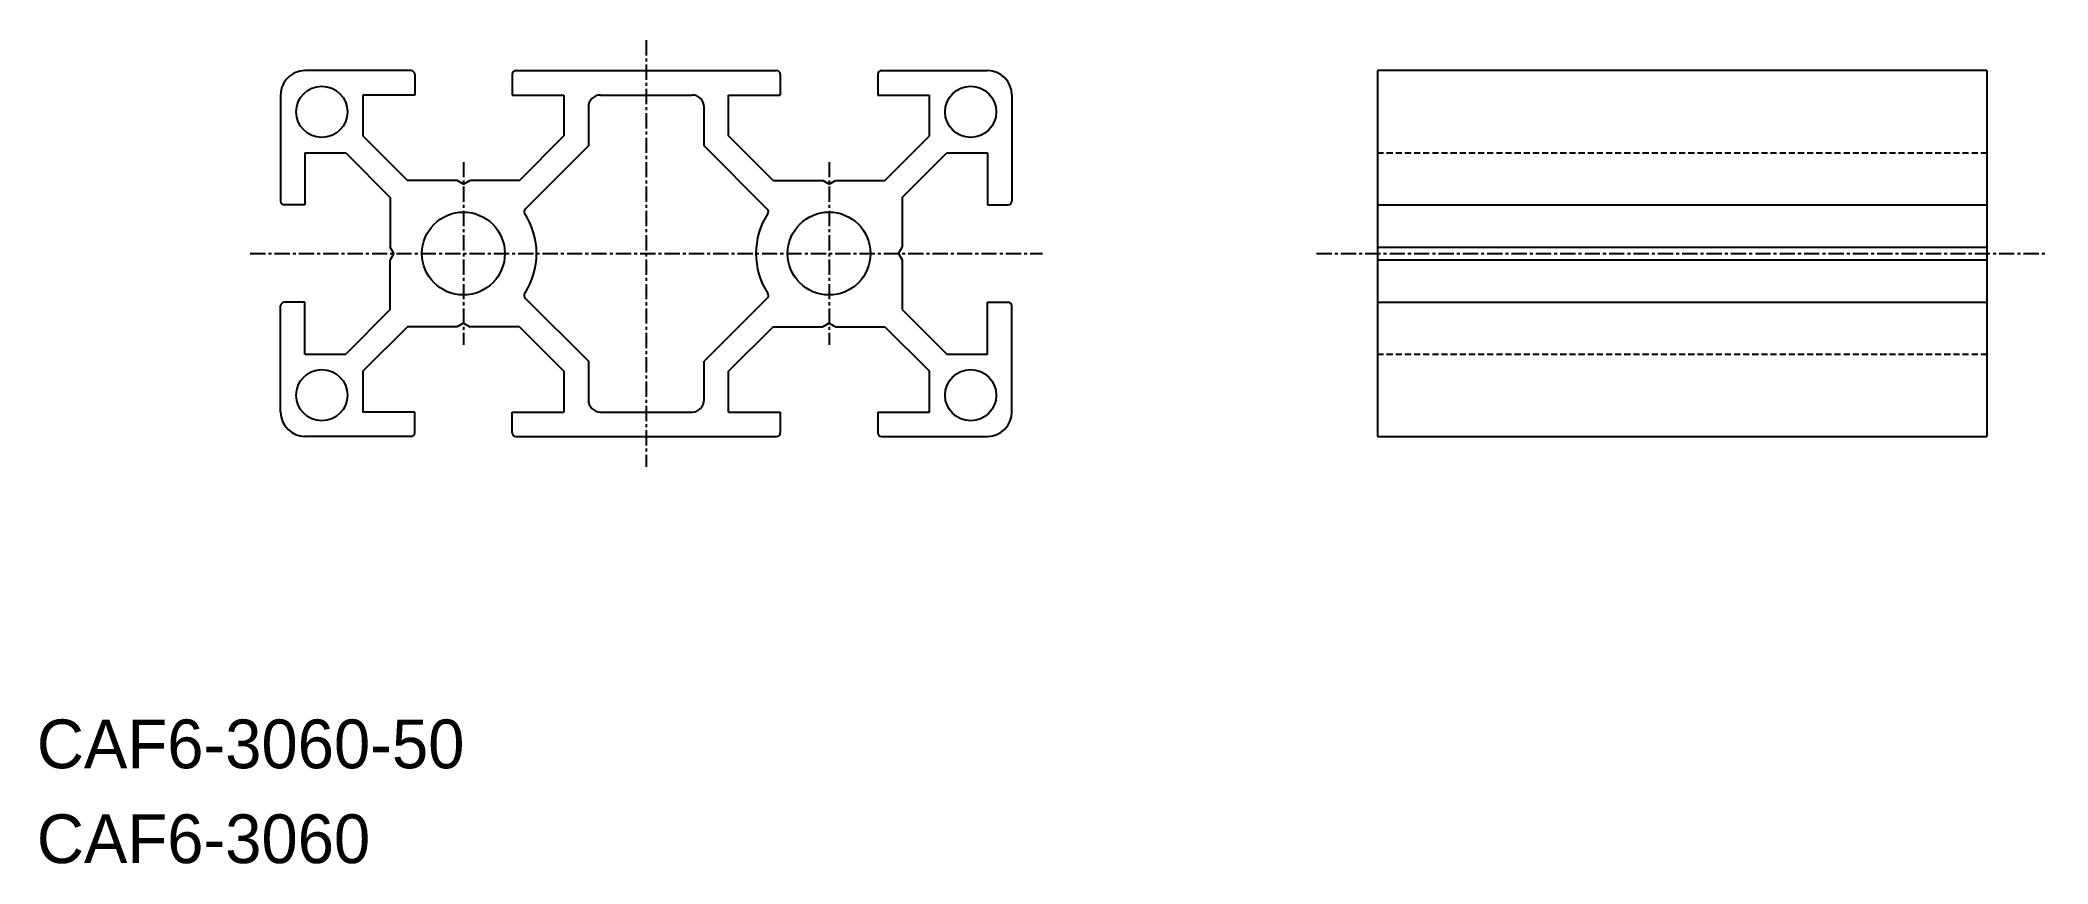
# Model space of a CAD drawing. Extents: x 0 to 165, y 0 to 67.
import ezdxf

# ---------------------------------------------------------------- set-up
doc = ezdxf.new("R2010")
doc.units = 0
doc.linetypes.add('CENTER', pattern=[2, 1.25, -0.25, 0.25, -0.25])
doc.linetypes.add('DASHED', pattern=[0.75, 0.5, -0.25])
doc.layers.get('0').update_dxf_attribs({"linetype": 'CONTINUOUS'})
doc.layers.add('CENTER', color=1, linetype='CENTER')

msp = doc.modelspace()

# ---------------------------------------------------------------- linework, layer by layer
at = {"color": 7, "linetype": 'CONTINUOUS'}
for p, q in [((30.7, 65), (22, 65)), ((31, 64.7), (31, 63)), ((39, 64.7), (39, 63)), ((39.3, 65), (60.7, 65)), ((61, 64.7), (61, 63)), ((69, 64.7), (69, 63)), ((69.3, 65), (78, 65)), ((110, 65), (110, 35)), ((160, 65), (110, 65)), ((160, 65), (160, 35)), ((20, 63), (20, 54.3)), ((31, 63), (26.75, 63)), ((26.75, 63), (26.75, 59.66)), ((39, 63), (43.25, 63)), ((43.25, 63), (43.25, 59.66)), ((46.25, 63), (53.75, 63)), ((56.75, 63), (61, 63)), ((56.75, 59.66), (56.75, 63)), ((69, 63), (73.25, 63)), ((73.25, 59.66), (73.25, 63)), ((80, 63), (80, 54.3)), ((45.25, 62), (45.25, 58.84)), ((54.75, 58.84), (54.75, 62)), ((26.75, 59.66), (30.41, 56)), ((39.59, 56), (43.25, 59.66)), ((60.41, 56), (56.75, 59.66)), ((69.59, 56), (73.25, 59.66)), ((22, 58.25), (22, 54)), ((22, 58.25), (25.34, 58.25)), ((25.34, 58.25), (29, 54.59)), ((45.25, 58.84), (40.07, 53.65)), ((59.93, 53.65), (54.75, 58.84)), ((71, 54.59), (74.66, 58.25)), ((74.66, 58.25), (78, 58.25)), ((78, 58.25), (78, 54)), ((29, 54.59), (29, 50.52)), ((34.48, 56), (30.41, 56)), ((35, 55.7), (34.48, 56)), ((35, 55.7), (35.52, 56)), ((39.59, 56), (35.52, 56)), ((60.41, 56), (64.48, 56)), ((65, 55.7), (64.48, 56)), ((65, 55.7), (65.52, 56)), ((65.52, 56), (69.59, 56)), ((71, 54.59), (71, 50.52)), ((22, 54), (20.3, 54)), ((78, 54), (79.7, 54)), ((110, 54), (160, 54)), ((29.3, 50), (29, 50.52)), ((29.3, 50), (29, 49.48)), ((29, 45.41), (29, 49.48)), ((70.7, 50), (71, 50.52)), ((70.7, 50), (71, 49.48)), ((71, 49.48), (71, 45.41)), ((110, 50.52), (160, 50.52)), ((110, 49.48), (160, 49.48)), ((40.07, 46.35), (45.25, 41.16)), ((59.93, 46.35), (54.75, 41.16)), ((20, 37), (20, 45.7)), ((22, 46), (20.3, 46)), ((22, 41.75), (22, 46)), ((29, 45.41), (25.34, 41.75)), ((71, 45.41), (74.66, 41.75)), ((78, 41.75), (78, 46)), ((78, 46), (79.7, 46)), ((80, 37), (80, 45.7)), ((110, 46), (160, 46)), ((30.41, 44), (26.75, 40.34)), ((34.48, 44), (30.41, 44)), ((35, 44.3), (34.48, 44)), ((35, 44.3), (35.52, 44)), ((39.59, 44), (35.52, 44)), ((39.59, 44), (43.25, 40.34)), ((60.41, 44), (56.75, 40.34)), ((60.41, 44), (64.48, 44)), ((65, 44.3), (64.48, 44)), ((65, 44.3), (65.52, 44)), ((65.52, 44), (69.59, 44)), ((69.59, 44), (73.25, 40.34)), ((22, 41.75), (25.34, 41.75)), ((74.66, 41.75), (78, 41.75)), ((26.75, 40.34), (26.75, 37)), ((43.25, 40.34), (43.25, 37)), ((45.25, 41.16), (45.25, 38)), ((54.75, 38), (54.75, 41.16)), ((56.75, 37), (56.75, 40.34)), ((73.25, 37), (73.25, 40.34)), ((31, 37), (26.75, 37)), ((31, 35.3), (31, 37)), ((39, 35.3), (39, 37)), ((39, 37), (43.25, 37)), ((46.25, 37), (53.75, 37)), ((56.75, 37), (61, 37)), ((61, 37), (61, 35.3)), ((69, 37), (73.25, 37)), ((69, 37), (69, 35.3)), ((30.7, 35), (22, 35)), ((39.3, 35), (60.7, 35)), ((69.3, 35), (78, 35)), ((110, 35), (160, 35))]:
    msp.add_line(p, q, dxfattribs=at)
at = {"color": 3, "linetype": 'DASHED'}
for p, q in [((110, 58.25), (160, 58.25)), ((110, 41.75), (160, 41.75))]:
    msp.add_line(p, q, dxfattribs=at)
at = {"color": 7, "linetype": 'CONTINUOUS'}
for centre, radius in [((23.38, 61.62), 2.1), ((76.62, 61.62), 2.1), ((35, 50), 3.4), ((65, 50), 3.4), ((23.38, 38.38), 2.1), ((23.38, 38.38), 2.1), ((76.62, 38.38), 2.1)]:
    msp.add_circle(centre, radius, dxfattribs=at)
for centre, radius, start, end in [((22, 63), 2, 89.9999, 179.9999), ((30.7, 64.7), 0.3, 0, 90), ((39.3, 64.7), 0.3, 90, 180), ((60.7, 64.7), 0.3, 0, 90), ((69.3, 64.7), 0.3, 90, 180), ((78, 63), 2, 0.0001, 90.0001), ((46.25, 62), 1, 90, 180), ((53.75, 62), 1, 0, 90), ((20.3, 54.3), 0.3, 180, 270), ((40.28, 53.44), 0.3, 135, 213.0915), ((35, 50), 6, 326.9085, 33.0915), ((65, 50), 6, 146.9085, 213.0915), ((59.72, 53.44), 0.3, 326.9085, 45), ((79.7, 54.3), 0.3, 270, 0), ((40.28, 46.56), 0.3, 146.9085, 225), ((59.72, 46.56), 0.3, 315, 33.0915), ((20.3, 45.7), 0.3, 90, 180), ((79.7, 45.7), 0.3, 0, 90), ((46.25, 38), 1, 180, 270), ((53.75, 38), 1, 270, 0), ((22, 37), 2, 180, 270), ((78, 37), 2, 270, 0), ((30.7, 35.3), 0.3, 270, 0), ((39.3, 35.3), 0.3, 180, 270), ((60.7, 35.3), 0.3, 270, 0), ((69.3, 35.3), 0.3, 180, 270)]:
    msp.add_arc(centre, radius, start, end, dxfattribs=at)
at = {"layer": 'CENTER', "color": 1, "linetype": 'CENTER'}
for p, q in [((50, 67.5), (50, 32.5)), ((35, 57.5), (35, 42.5)), ((65, 57.5), (65, 42.5)), ((17.5, 50), (82.5, 50)), ((105, 50), (165, 50))]:
    msp.add_line(p, q, dxfattribs=at)

# ---------------------------------------------------------------- texts
at = {"color": 7, "linetype": 'CONTINUOUS'}
for s, p in [('CAF6-3060-50', (0, 7.78)), ('CAF6-3060', (0, 0))]:
    msp.add_text(s, height=4, dxfattribs=at).set_placement(p)

doc.saveas('drawing.dxf')
